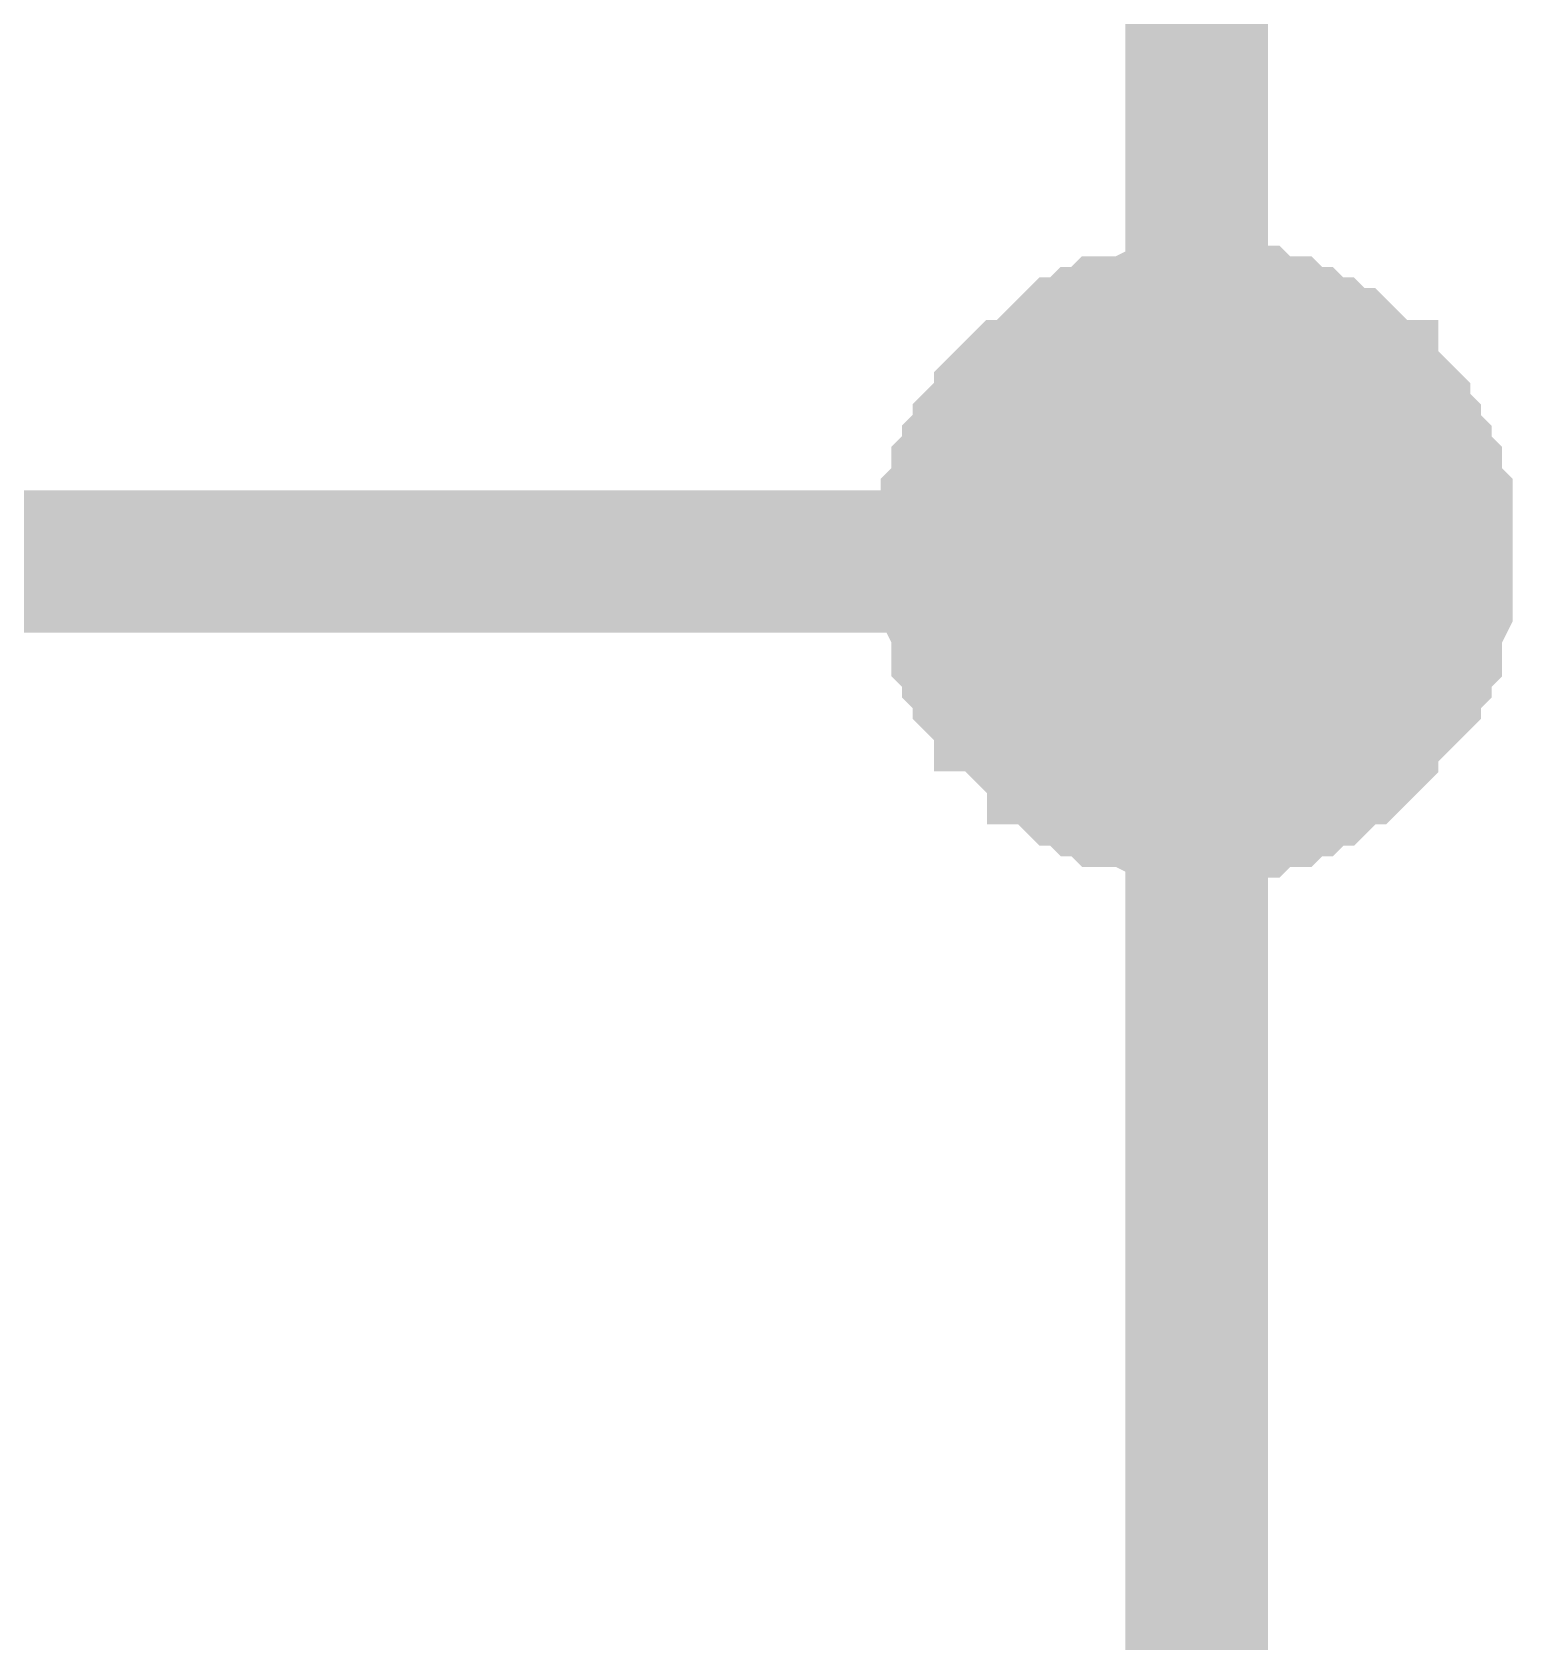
# Model space of a CAD drawing. Header units: millimetres. Extents: x 0 to 841, y 0 to 594.
# Drawn here: x 500.058 to 503.173, y 351.708 to 355.095 of the extents above; entities that cross this region are included whole.
import ezdxf

# ---------------------------------------------------------------- set-up
doc = ezdxf.new("R2010")
doc.units = ezdxf.units.MM
doc.layers.add('Sheet', color=255, linetype='Continuous')

msp = doc.modelspace()

# ---------------------------------------------------------------- linework, layer by layer
at = {"layer": 'Sheet', "color": 18, "true_color": 0x000000, "const_width": 0.2997}
for points in [[(425.0025, 368.9878), (502.5078, 368.9878), (502.5078, 358.9758), (502.5078, 353.981), (502.5078, 348.9862), (497.5125, 348.9862)], [(501.9926, 353.981), (501.9926, 354.0034), (501.9926, 354.0258), (501.9926, 354.0706), (501.9926, 354.093), (502.015, 354.1154), (502.015, 354.1378), (502.015, 354.1602), (502.0374, 354.1826), (502.0374, 354.205), (502.0598, 354.2274), (502.0598, 354.2498), (502.0822, 354.2722), (502.1046, 354.2946), (502.1046, 354.317), (502.127, 354.3394), (502.1494, 354.3394), (502.1718, 354.3618), (502.1942, 354.3842), (502.2166, 354.4066), (502.2166, 354.4066), (502.239, 354.429), (502.2614, 354.429), (502.2838, 354.4514), (502.3062, 354.4514), (502.3286, 354.4738), (502.351, 354.4738), (502.3734, 354.4738), (502.4182, 354.4962), (502.4406, 354.4962), (502.463, 354.4962), (502.4854, 354.4962), (502.5078, 354.4962)], [(501.9926, 353.981), (501.9926, 354.0034), (501.9926, 354.0258), (501.9926, 354.0706), (501.9926, 354.093), (502.015, 354.1154), (502.015, 354.1378), (502.015, 354.1602), (502.0374, 354.1826), (502.0374, 354.205), (502.0598, 354.2274), (502.0598, 354.2498), (502.0822, 354.2722), (502.1046, 354.2946), (502.1046, 354.317), (502.127, 354.3394), (502.1494, 354.3394), (502.1718, 354.3618), (502.1942, 354.3842), (502.2166, 354.4066), (502.2166, 354.4066), (502.239, 354.429), (502.2614, 354.429), (502.2838, 354.4514), (502.3062, 354.4514), (502.3286, 354.4738), (502.351, 354.4738), (502.3734, 354.4738), (502.4182, 354.4962), (502.4406, 354.4962), (502.463, 354.4962), (502.4854, 354.4962), (502.5078, 354.4962)], [(501.9926, 353.981), (501.9926, 354.0034), (501.9926, 354.0258), (501.9926, 354.0706), (501.9926, 354.093), (502.015, 354.1154), (502.015, 354.1378), (502.015, 354.1602), (502.0374, 354.1826), (502.0374, 354.205), (502.0598, 354.2274), (502.0598, 354.2498), (502.0822, 354.2722), (502.1046, 354.2946), (502.1046, 354.317), (502.127, 354.3394), (502.1494, 354.3394), (502.1718, 354.3618), (502.1942, 354.3842), (502.2166, 354.4066), (502.2166, 354.4066), (502.239, 354.429), (502.2614, 354.429), (502.2838, 354.4514), (502.3062, 354.4514), (502.3286, 354.4738), (502.351, 354.4738), (502.3734, 354.4738), (502.4182, 354.4962), (502.4406, 354.4962), (502.463, 354.4962), (502.4854, 354.4962), (502.5078, 354.4962)], [(501.9926, 353.981), (501.9926, 354.0034), (501.9926, 354.0258), (501.9926, 354.0706), (501.9926, 354.093), (502.015, 354.1154), (502.015, 354.1378), (502.015, 354.1602), (502.0374, 354.1826), (502.0374, 354.205), (502.0598, 354.2274), (502.0598, 354.2498), (502.0822, 354.2722), (502.1046, 354.2946), (502.1046, 354.317), (502.127, 354.3394), (502.1494, 354.3394), (502.1718, 354.3618), (502.1942, 354.3842), (502.2166, 354.4066), (502.2166, 354.4066), (502.239, 354.429), (502.2614, 354.429), (502.2838, 354.4514), (502.3062, 354.4514), (502.3286, 354.4738), (502.351, 354.4738), (502.3734, 354.4738), (502.4182, 354.4962), (502.4406, 354.4962), (502.463, 354.4962), (502.4854, 354.4962), (502.5078, 354.4962)], [(501.9926, 353.981), (501.9926, 354.0034), (501.9926, 354.0258), (501.9926, 354.0706), (501.9926, 354.093), (502.015, 354.1154), (502.015, 354.1378), (502.015, 354.1602), (502.0374, 354.1826), (502.0374, 354.205), (502.0598, 354.2274), (502.0598, 354.2498), (502.0822, 354.2722), (502.1046, 354.2946), (502.1046, 354.317), (502.127, 354.3394), (502.1494, 354.3394), (502.1718, 354.3618), (502.1942, 354.3842), (502.2166, 354.4066), (502.2166, 354.4066), (502.239, 354.429), (502.2614, 354.429), (502.2838, 354.4514), (502.3062, 354.4514), (502.3286, 354.4738), (502.351, 354.4738), (502.3734, 354.4738), (502.4182, 354.4962), (502.4406, 354.4962), (502.463, 354.4962), (502.4854, 354.4962), (502.5078, 354.4962)], [(501.9926, 353.981), (501.9926, 354.0034), (501.9926, 354.0258), (501.9926, 354.0706), (501.9926, 354.093), (502.015, 354.1154), (502.015, 354.1378), (502.015, 354.1602), (502.0374, 354.1826), (502.0374, 354.205), (502.0598, 354.2274), (502.0598, 354.2498), (502.0822, 354.2722), (502.1046, 354.2946), (502.1046, 354.317), (502.127, 354.3394), (502.1494, 354.3394), (502.1718, 354.3618), (502.1942, 354.3842), (502.2166, 354.4066), (502.2166, 354.4066), (502.239, 354.429), (502.2614, 354.429), (502.2838, 354.4514), (502.3062, 354.4514), (502.3286, 354.4738), (502.351, 354.4738), (502.3734, 354.4738), (502.4182, 354.4962), (502.4406, 354.4962), (502.463, 354.4962), (502.4854, 354.4962), (502.5078, 354.4962)], [(501.9926, 353.981), (501.9926, 354.0034), (501.9926, 354.0258), (501.9926, 354.0706), (501.9926, 354.093), (502.015, 354.1154), (502.015, 354.1378), (502.015, 354.1602), (502.0374, 354.1826), (502.0374, 354.205), (502.0598, 354.2274), (502.0598, 354.2498), (502.0822, 354.2722), (502.1046, 354.2946), (502.1046, 354.317), (502.127, 354.3394), (502.1494, 354.3394), (502.1718, 354.3618), (502.1942, 354.3842), (502.2166, 354.4066), (502.2166, 354.4066), (502.239, 354.429), (502.2614, 354.429), (502.2838, 354.4514), (502.3062, 354.4514), (502.3286, 354.4738), (502.351, 354.4738), (502.3734, 354.4738), (502.4182, 354.4962), (502.4406, 354.4962), (502.463, 354.4962), (502.4854, 354.4962), (502.5078, 354.4962)], [(501.9926, 353.981), (501.9926, 354.0034), (501.9926, 354.0258), (501.9926, 354.0706), (501.9926, 354.093), (502.015, 354.1154), (502.015, 354.1378), (502.015, 354.1602), (502.0374, 354.1826), (502.0374, 354.205), (502.0598, 354.2274), (502.0598, 354.2498), (502.0822, 354.2722), (502.1046, 354.2946), (502.1046, 354.317), (502.127, 354.3394), (502.1494, 354.3394), (502.1718, 354.3618), (502.1942, 354.3842), (502.2166, 354.4066), (502.2166, 354.4066), (502.239, 354.429), (502.2614, 354.429), (502.2838, 354.4514), (502.3062, 354.4514), (502.3286, 354.4738), (502.351, 354.4738), (502.3734, 354.4738), (502.4182, 354.4962), (502.4406, 354.4962), (502.463, 354.4962), (502.4854, 354.4962), (502.5078, 354.4962)], [(502.5078, 354.4962), (502.5078, 354.4962)], [(502.5078, 354.4962), (502.5302, 354.4962), (502.5526, 354.4962), (502.5974, 354.4962), (502.6198, 354.4962), (502.6422, 354.4738), (502.6646, 354.4738), (502.687, 354.4738), (502.7094, 354.4514), (502.7318, 354.4514), (502.7542, 354.429), (502.7766, 354.429), (502.799, 354.4066), (502.8214, 354.4066), (502.8438, 354.3842), (502.8662, 354.3618), (502.8662, 354.3394), (502.8886, 354.3394), (502.911, 354.317), (502.9334, 354.2946), (502.9334, 354.2722), (502.9558, 354.2498), (502.9558, 354.2274), (502.9782, 354.205), (502.9782, 354.1826), (503.0006, 354.1602), (503.0006, 354.1378), (503.0006, 354.1154), (503.023, 354.093), (503.023, 354.0706), (503.023, 354.0258), (503.023, 354.0034), (503.023, 353.981)], [(502.5078, 354.4962), (502.5078, 354.4962)], [(502.5078, 354.4962), (502.5302, 354.4962), (502.5526, 354.4962), (502.5974, 354.4962), (502.6198, 354.4962), (502.6422, 354.4738), (502.6646, 354.4738), (502.687, 354.4738), (502.7094, 354.4514), (502.7318, 354.4514), (502.7542, 354.429), (502.7766, 354.429), (502.799, 354.4066), (502.8214, 354.4066), (502.8438, 354.3842), (502.8662, 354.3618), (502.8662, 354.3394), (502.8886, 354.3394), (502.911, 354.317), (502.9334, 354.2946), (502.9334, 354.2722), (502.9558, 354.2498), (502.9558, 354.2274), (502.9782, 354.205), (502.9782, 354.1826), (503.0006, 354.1602), (503.0006, 354.1378), (503.0006, 354.1154), (503.023, 354.093), (503.023, 354.0706), (503.023, 354.0258), (503.023, 354.0034), (503.023, 353.981)], [(502.5078, 354.4962), (502.5078, 354.4962)], [(502.5078, 354.4962), (502.5302, 354.4962), (502.5526, 354.4962), (502.5974, 354.4962), (502.6198, 354.4962), (502.6422, 354.4738), (502.6646, 354.4738), (502.687, 354.4738), (502.7094, 354.4514), (502.7318, 354.4514), (502.7542, 354.429), (502.7766, 354.429), (502.799, 354.4066), (502.8214, 354.4066), (502.8438, 354.3842), (502.8662, 354.3618), (502.8662, 354.3394), (502.8886, 354.3394), (502.911, 354.317), (502.9334, 354.2946), (502.9334, 354.2722), (502.9558, 354.2498), (502.9558, 354.2274), (502.9782, 354.205), (502.9782, 354.1826), (503.0006, 354.1602), (503.0006, 354.1378), (503.0006, 354.1154), (503.023, 354.093), (503.023, 354.0706), (503.023, 354.0258), (503.023, 354.0034), (503.023, 353.981)], [(502.5078, 354.4962), (502.5078, 354.4962)], [(502.5078, 354.4962), (502.5302, 354.4962), (502.5526, 354.4962), (502.5974, 354.4962), (502.6198, 354.4962), (502.6422, 354.4738), (502.6646, 354.4738), (502.687, 354.4738), (502.7094, 354.4514), (502.7318, 354.4514), (502.7542, 354.429), (502.7766, 354.429), (502.799, 354.4066), (502.8214, 354.4066), (502.8438, 354.3842), (502.8662, 354.3618), (502.8662, 354.3394), (502.8886, 354.3394), (502.911, 354.317), (502.9334, 354.2946), (502.9334, 354.2722), (502.9558, 354.2498), (502.9558, 354.2274), (502.9782, 354.205), (502.9782, 354.1826), (503.0006, 354.1602), (503.0006, 354.1378), (503.0006, 354.1154), (503.023, 354.093), (503.023, 354.0706), (503.023, 354.0258), (503.023, 354.0034), (503.023, 353.981)], [(502.5078, 354.4962), (502.5078, 354.4962)], [(502.5078, 354.4962), (502.5302, 354.4962), (502.5526, 354.4962), (502.5974, 354.4962), (502.6198, 354.4962), (502.6422, 354.4738), (502.6646, 354.4738), (502.687, 354.4738), (502.7094, 354.4514), (502.7318, 354.4514), (502.7542, 354.429), (502.7766, 354.429), (502.799, 354.4066), (502.8214, 354.4066), (502.8438, 354.3842), (502.8662, 354.3618), (502.8662, 354.3394), (502.8886, 354.3394), (502.911, 354.317), (502.9334, 354.2946), (502.9334, 354.2722), (502.9558, 354.2498), (502.9558, 354.2274), (502.9782, 354.205), (502.9782, 354.1826), (503.0006, 354.1602), (503.0006, 354.1378), (503.0006, 354.1154), (503.023, 354.093), (503.023, 354.0706), (503.023, 354.0258), (503.023, 354.0034), (503.023, 353.981)], [(502.5078, 354.4962), (502.5078, 354.4962)], [(502.5078, 354.4962), (502.5302, 354.4962), (502.5526, 354.4962), (502.5974, 354.4962), (502.6198, 354.4962), (502.6422, 354.4738), (502.6646, 354.4738), (502.687, 354.4738), (502.7094, 354.4514), (502.7318, 354.4514), (502.7542, 354.429), (502.7766, 354.429), (502.799, 354.4066), (502.8214, 354.4066), (502.8438, 354.3842), (502.8662, 354.3618), (502.8662, 354.3394), (502.8886, 354.3394), (502.911, 354.317), (502.9334, 354.2946), (502.9334, 354.2722), (502.9558, 354.2498), (502.9558, 354.2274), (502.9782, 354.205), (502.9782, 354.1826), (503.0006, 354.1602), (503.0006, 354.1378), (503.0006, 354.1154), (503.023, 354.093), (503.023, 354.0706), (503.023, 354.0258), (503.023, 354.0034), (503.023, 353.981)], [(502.5078, 354.4962), (502.5078, 354.4962)], [(502.5078, 354.4962), (502.5302, 354.4962), (502.5526, 354.4962), (502.5974, 354.4962), (502.6198, 354.4962), (502.6422, 354.4738), (502.6646, 354.4738), (502.687, 354.4738), (502.7094, 354.4514), (502.7318, 354.4514), (502.7542, 354.429), (502.7766, 354.429), (502.799, 354.4066), (502.8214, 354.4066), (502.8438, 354.3842), (502.8662, 354.3618), (502.8662, 354.3394), (502.8886, 354.3394), (502.911, 354.317), (502.9334, 354.2946), (502.9334, 354.2722), (502.9558, 354.2498), (502.9558, 354.2274), (502.9782, 354.205), (502.9782, 354.1826), (503.0006, 354.1602), (503.0006, 354.1378), (503.0006, 354.1154), (503.023, 354.093), (503.023, 354.0706), (503.023, 354.0258), (503.023, 354.0034), (503.023, 353.981)], [(502.5078, 354.4962), (502.5078, 354.4962)], [(502.5078, 354.4962), (502.5302, 354.4962), (502.5526, 354.4962), (502.5974, 354.4962), (502.6198, 354.4962), (502.6422, 354.4738), (502.6646, 354.4738), (502.687, 354.4738), (502.7094, 354.4514), (502.7318, 354.4514), (502.7542, 354.429), (502.7766, 354.429), (502.799, 354.4066), (502.8214, 354.4066), (502.8438, 354.3842), (502.8662, 354.3618), (502.8662, 354.3394), (502.8886, 354.3394), (502.911, 354.317), (502.9334, 354.2946), (502.9334, 354.2722), (502.9558, 354.2498), (502.9558, 354.2274), (502.9782, 354.205), (502.9782, 354.1826), (503.0006, 354.1602), (503.0006, 354.1378), (503.0006, 354.1154), (503.023, 354.093), (503.023, 354.0706), (503.023, 354.0258), (503.023, 354.0034), (503.023, 353.981)], [(497.5125, 353.981), (502.5078, 353.981)], [(502.5078, 353.4658), (502.4854, 353.4658), (502.463, 353.4658), (502.4406, 353.4658), (502.4182, 353.4658), (502.3734, 353.4882), (502.351, 353.4882), (502.3286, 353.4882), (502.3062, 353.5106), (502.2838, 353.5106), (502.2614, 353.533), (502.239, 353.533), (502.2166, 353.5554), (502.2166, 353.5778), (502.1942, 353.5778), (502.1718, 353.6002), (502.1494, 353.6226), (502.127, 353.645), (502.1046, 353.6674), (502.1046, 353.6898), (502.0822, 353.6898), (502.0598, 353.7122), (502.0598, 353.7346), (502.0374, 353.757), (502.0374, 353.7794), (502.015, 353.8018), (502.015, 353.8242), (502.015, 353.8466), (501.9926, 353.8914), (501.9926, 353.9138), (501.9926, 353.9362), (501.9926, 353.9586), (501.9926, 353.981)], [(501.9926, 353.981), (501.9926, 353.981)], [(502.5078, 353.4658), (502.4854, 353.4658), (502.463, 353.4658), (502.4406, 353.4658), (502.4182, 353.4658), (502.3734, 353.4882), (502.351, 353.4882), (502.3286, 353.4882), (502.3062, 353.5106), (502.2838, 353.5106), (502.2614, 353.533), (502.239, 353.533), (502.2166, 353.5554), (502.2166, 353.5778), (502.1942, 353.5778), (502.1718, 353.6002), (502.1494, 353.6226), (502.127, 353.645), (502.1046, 353.6674), (502.1046, 353.6898), (502.0822, 353.6898), (502.0598, 353.7122), (502.0598, 353.7346), (502.0374, 353.757), (502.0374, 353.7794), (502.015, 353.8018), (502.015, 353.8242), (502.015, 353.8466), (501.9926, 353.8914), (501.9926, 353.9138), (501.9926, 353.9362), (501.9926, 353.9586), (501.9926, 353.981)], [(501.9926, 353.981), (501.9926, 353.981)], [(502.5078, 353.4658), (502.4854, 353.4658), (502.463, 353.4658), (502.4406, 353.4658), (502.4182, 353.4658), (502.3734, 353.4882), (502.351, 353.4882), (502.3286, 353.4882), (502.3062, 353.5106), (502.2838, 353.5106), (502.2614, 353.533), (502.239, 353.533), (502.2166, 353.5554), (502.2166, 353.5778), (502.1942, 353.5778), (502.1718, 353.6002), (502.1494, 353.6226), (502.127, 353.645), (502.1046, 353.6674), (502.1046, 353.6898), (502.0822, 353.6898), (502.0598, 353.7122), (502.0598, 353.7346), (502.0374, 353.757), (502.0374, 353.7794), (502.015, 353.8018), (502.015, 353.8242), (502.015, 353.8466), (501.9926, 353.8914), (501.9926, 353.9138), (501.9926, 353.9362), (501.9926, 353.9586), (501.9926, 353.981)], [(501.9926, 353.981), (501.9926, 353.981)], [(502.5078, 353.4658), (502.4854, 353.4658), (502.463, 353.4658), (502.4406, 353.4658), (502.4182, 353.4658), (502.3734, 353.4882), (502.351, 353.4882), (502.3286, 353.4882), (502.3062, 353.5106), (502.2838, 353.5106), (502.2614, 353.533), (502.239, 353.533), (502.2166, 353.5554), (502.2166, 353.5778), (502.1942, 353.5778), (502.1718, 353.6002), (502.1494, 353.6226), (502.127, 353.645), (502.1046, 353.6674), (502.1046, 353.6898), (502.0822, 353.6898), (502.0598, 353.7122), (502.0598, 353.7346), (502.0374, 353.757), (502.0374, 353.7794), (502.015, 353.8018), (502.015, 353.8242), (502.015, 353.8466), (501.9926, 353.8914), (501.9926, 353.9138), (501.9926, 353.9362), (501.9926, 353.9586), (501.9926, 353.981)], [(501.9926, 353.981), (501.9926, 353.981)], [(502.5078, 353.4658), (502.4854, 353.4658), (502.463, 353.4658), (502.4406, 353.4658), (502.4182, 353.4658), (502.3734, 353.4882), (502.351, 353.4882), (502.3286, 353.4882), (502.3062, 353.5106), (502.2838, 353.5106), (502.2614, 353.533), (502.239, 353.533), (502.2166, 353.5554), (502.2166, 353.5778), (502.1942, 353.5778), (502.1718, 353.6002), (502.1494, 353.6226), (502.127, 353.645), (502.1046, 353.6674), (502.1046, 353.6898), (502.0822, 353.6898), (502.0598, 353.7122), (502.0598, 353.7346), (502.0374, 353.757), (502.0374, 353.7794), (502.015, 353.8018), (502.015, 353.8242), (502.015, 353.8466), (501.9926, 353.8914), (501.9926, 353.9138), (501.9926, 353.9362), (501.9926, 353.9586), (501.9926, 353.981)], [(501.9926, 353.981), (501.9926, 353.981)], [(502.5078, 353.4658), (502.4854, 353.4658), (502.463, 353.4658), (502.4406, 353.4658), (502.4182, 353.4658), (502.3734, 353.4882), (502.351, 353.4882), (502.3286, 353.4882), (502.3062, 353.5106), (502.2838, 353.5106), (502.2614, 353.533), (502.239, 353.533), (502.2166, 353.5554), (502.2166, 353.5778), (502.1942, 353.5778), (502.1718, 353.6002), (502.1494, 353.6226), (502.127, 353.645), (502.1046, 353.6674), (502.1046, 353.6898), (502.0822, 353.6898), (502.0598, 353.7122), (502.0598, 353.7346), (502.0374, 353.757), (502.0374, 353.7794), (502.015, 353.8018), (502.015, 353.8242), (502.015, 353.8466), (501.9926, 353.8914), (501.9926, 353.9138), (501.9926, 353.9362), (501.9926, 353.9586), (501.9926, 353.981)], [(501.9926, 353.981), (501.9926, 353.981)], [(502.5078, 353.4658), (502.4854, 353.4658), (502.463, 353.4658), (502.4406, 353.4658), (502.4182, 353.4658), (502.3734, 353.4882), (502.351, 353.4882), (502.3286, 353.4882), (502.3062, 353.5106), (502.2838, 353.5106), (502.2614, 353.533), (502.239, 353.533), (502.2166, 353.5554), (502.2166, 353.5778), (502.1942, 353.5778), (502.1718, 353.6002), (502.1494, 353.6226), (502.127, 353.645), (502.1046, 353.6674), (502.1046, 353.6898), (502.0822, 353.6898), (502.0598, 353.7122), (502.0598, 353.7346), (502.0374, 353.757), (502.0374, 353.7794), (502.015, 353.8018), (502.015, 353.8242), (502.015, 353.8466), (501.9926, 353.8914), (501.9926, 353.9138), (501.9926, 353.9362), (501.9926, 353.9586), (501.9926, 353.981)], [(501.9926, 353.981), (501.9926, 353.981)], [(502.5078, 353.4658), (502.4854, 353.4658), (502.463, 353.4658), (502.4406, 353.4658), (502.4182, 353.4658), (502.3734, 353.4882), (502.351, 353.4882), (502.3286, 353.4882), (502.3062, 353.5106), (502.2838, 353.5106), (502.2614, 353.533), (502.239, 353.533), (502.2166, 353.5554), (502.2166, 353.5778), (502.1942, 353.5778), (502.1718, 353.6002), (502.1494, 353.6226), (502.127, 353.645), (502.1046, 353.6674), (502.1046, 353.6898), (502.0822, 353.6898), (502.0598, 353.7122), (502.0598, 353.7346), (502.0374, 353.757), (502.0374, 353.7794), (502.015, 353.8018), (502.015, 353.8242), (502.015, 353.8466), (501.9926, 353.8914), (501.9926, 353.9138), (501.9926, 353.9362), (501.9926, 353.9586), (501.9926, 353.981)], [(501.9926, 353.981), (501.9926, 353.981)], [(503.023, 353.981), (503.023, 353.9586), (503.023, 353.9362), (503.023, 353.9138), (503.023, 353.8914), (503.0006, 353.8466), (503.0006, 353.8242), (503.0006, 353.8018), (502.9782, 353.7794), (502.9782, 353.757), (502.9558, 353.7346), (502.9558, 353.7122), (502.9334, 353.6898), (502.9334, 353.6898), (502.911, 353.6674), (502.8886, 353.645), (502.8662, 353.6226), (502.8662, 353.6002), (502.8438, 353.5778), (502.8214, 353.5778), (502.799, 353.5554), (502.7766, 353.533), (502.7542, 353.533), (502.7318, 353.5106), (502.7094, 353.5106), (502.687, 353.4882), (502.6646, 353.4882), (502.6422, 353.4882), (502.6198, 353.4658), (502.5974, 353.4658), (502.5526, 353.4658), (502.5302, 353.4658), (502.5078, 353.4658)], [(503.023, 353.981), (503.023, 353.9586), (503.023, 353.9362), (503.023, 353.9138), (503.023, 353.8914), (503.0006, 353.8466), (503.0006, 353.8242), (503.0006, 353.8018), (502.9782, 353.7794), (502.9782, 353.757), (502.9558, 353.7346), (502.9558, 353.7122), (502.9334, 353.6898), (502.9334, 353.6898), (502.911, 353.6674), (502.8886, 353.645), (502.8662, 353.6226), (502.8662, 353.6002), (502.8438, 353.5778), (502.8214, 353.5778), (502.799, 353.5554), (502.7766, 353.533), (502.7542, 353.533), (502.7318, 353.5106), (502.7094, 353.5106), (502.687, 353.4882), (502.6646, 353.4882), (502.6422, 353.4882), (502.6198, 353.4658), (502.5974, 353.4658), (502.5526, 353.4658), (502.5302, 353.4658), (502.5078, 353.4658)], [(503.023, 353.981), (503.023, 353.9586), (503.023, 353.9362), (503.023, 353.9138), (503.023, 353.8914), (503.0006, 353.8466), (503.0006, 353.8242), (503.0006, 353.8018), (502.9782, 353.7794), (502.9782, 353.757), (502.9558, 353.7346), (502.9558, 353.7122), (502.9334, 353.6898), (502.9334, 353.6898), (502.911, 353.6674), (502.8886, 353.645), (502.8662, 353.6226), (502.8662, 353.6002), (502.8438, 353.5778), (502.8214, 353.5778), (502.799, 353.5554), (502.7766, 353.533), (502.7542, 353.533), (502.7318, 353.5106), (502.7094, 353.5106), (502.687, 353.4882), (502.6646, 353.4882), (502.6422, 353.4882), (502.6198, 353.4658), (502.5974, 353.4658), (502.5526, 353.4658), (502.5302, 353.4658), (502.5078, 353.4658)], [(503.023, 353.981), (503.023, 353.9586), (503.023, 353.9362), (503.023, 353.9138), (503.023, 353.8914), (503.0006, 353.8466), (503.0006, 353.8242), (503.0006, 353.8018), (502.9782, 353.7794), (502.9782, 353.757), (502.9558, 353.7346), (502.9558, 353.7122), (502.9334, 353.6898), (502.9334, 353.6898), (502.911, 353.6674), (502.8886, 353.645), (502.8662, 353.6226), (502.8662, 353.6002), (502.8438, 353.5778), (502.8214, 353.5778), (502.799, 353.5554), (502.7766, 353.533), (502.7542, 353.533), (502.7318, 353.5106), (502.7094, 353.5106), (502.687, 353.4882), (502.6646, 353.4882), (502.6422, 353.4882), (502.6198, 353.4658), (502.5974, 353.4658), (502.5526, 353.4658), (502.5302, 353.4658), (502.5078, 353.4658)], [(503.023, 353.981), (503.023, 353.9586), (503.023, 353.9362), (503.023, 353.9138), (503.023, 353.8914), (503.0006, 353.8466), (503.0006, 353.8242), (503.0006, 353.8018), (502.9782, 353.7794), (502.9782, 353.757), (502.9558, 353.7346), (502.9558, 353.7122), (502.9334, 353.6898), (502.9334, 353.6898), (502.911, 353.6674), (502.8886, 353.645), (502.8662, 353.6226), (502.8662, 353.6002), (502.8438, 353.5778), (502.8214, 353.5778), (502.799, 353.5554), (502.7766, 353.533), (502.7542, 353.533), (502.7318, 353.5106), (502.7094, 353.5106), (502.687, 353.4882), (502.6646, 353.4882), (502.6422, 353.4882), (502.6198, 353.4658), (502.5974, 353.4658), (502.5526, 353.4658), (502.5302, 353.4658), (502.5078, 353.4658)], [(503.023, 353.981), (503.023, 353.9586), (503.023, 353.9362), (503.023, 353.9138), (503.023, 353.8914), (503.0006, 353.8466), (503.0006, 353.8242), (503.0006, 353.8018), (502.9782, 353.7794), (502.9782, 353.757), (502.9558, 353.7346), (502.9558, 353.7122), (502.9334, 353.6898), (502.9334, 353.6898), (502.911, 353.6674), (502.8886, 353.645), (502.8662, 353.6226), (502.8662, 353.6002), (502.8438, 353.5778), (502.8214, 353.5778), (502.799, 353.5554), (502.7766, 353.533), (502.7542, 353.533), (502.7318, 353.5106), (502.7094, 353.5106), (502.687, 353.4882), (502.6646, 353.4882), (502.6422, 353.4882), (502.6198, 353.4658), (502.5974, 353.4658), (502.5526, 353.4658), (502.5302, 353.4658), (502.5078, 353.4658)], [(503.023, 353.981), (503.023, 353.9586), (503.023, 353.9362), (503.023, 353.9138), (503.023, 353.8914), (503.0006, 353.8466), (503.0006, 353.8242), (503.0006, 353.8018), (502.9782, 353.7794), (502.9782, 353.757), (502.9558, 353.7346), (502.9558, 353.7122), (502.9334, 353.6898), (502.9334, 353.6898), (502.911, 353.6674), (502.8886, 353.645), (502.8662, 353.6226), (502.8662, 353.6002), (502.8438, 353.5778), (502.8214, 353.5778), (502.799, 353.5554), (502.7766, 353.533), (502.7542, 353.533), (502.7318, 353.5106), (502.7094, 353.5106), (502.687, 353.4882), (502.6646, 353.4882), (502.6422, 353.4882), (502.6198, 353.4658), (502.5974, 353.4658), (502.5526, 353.4658), (502.5302, 353.4658), (502.5078, 353.4658)], [(503.023, 353.981), (503.023, 353.9586), (503.023, 353.9362), (503.023, 353.9138), (503.023, 353.8914), (503.0006, 353.8466), (503.0006, 353.8242), (503.0006, 353.8018), (502.9782, 353.7794), (502.9782, 353.757), (502.9558, 353.7346), (502.9558, 353.7122), (502.9334, 353.6898), (502.9334, 353.6898), (502.911, 353.6674), (502.8886, 353.645), (502.8662, 353.6226), (502.8662, 353.6002), (502.8438, 353.5778), (502.8214, 353.5778), (502.799, 353.5554), (502.7766, 353.533), (502.7542, 353.533), (502.7318, 353.5106), (502.7094, 353.5106), (502.687, 353.4882), (502.6646, 353.4882), (502.6422, 353.4882), (502.6198, 353.4658), (502.5974, 353.4658), (502.5526, 353.4658), (502.5302, 353.4658), (502.5078, 353.4658)], [(503.023, 353.981), (503.023, 353.981), (503.023, 353.981), (503.023, 353.981), (503.023, 353.981), (503.023, 353.981), (503.023, 353.981), (503.023, 353.981), (503.023, 353.981), (503.023, 353.981), (503.023, 353.981), (503.023, 353.981), (503.023, 353.981), (503.023, 353.981), (503.023, 353.981), (503.023, 353.981), (503.023, 353.981), (503.023, 353.981), (503.023, 353.981), (503.023, 353.981), (503.023, 353.981), (503.023, 353.981), (503.023, 353.981), (503.023, 353.981), (503.023, 353.981), (503.023, 353.981), (503.023, 353.981), (503.023, 353.981), (503.023, 353.981), (503.023, 353.981), (503.023, 353.981), (503.023, 353.981), (503.023, 353.981)], [(503.023, 353.981), (503.023, 353.981)], [(503.023, 353.981), (503.023, 353.981), (503.023, 353.981), (503.023, 353.981), (503.023, 353.981), (503.023, 353.981), (503.023, 353.981), (503.023, 353.981), (503.023, 353.981), (503.023, 353.981), (503.023, 353.981), (503.023, 353.981), (503.023, 353.981), (503.023, 353.981), (503.023, 353.981), (503.023, 353.981), (503.023, 353.981), (503.023, 353.981), (503.023, 353.981), (503.023, 353.981), (503.023, 353.981), (503.023, 353.981), (503.023, 353.981), (503.023, 353.981), (503.023, 353.981), (503.023, 353.981), (503.023, 353.981), (503.023, 353.981), (503.023, 353.981), (503.023, 353.981), (503.023, 353.981), (503.023, 353.981), (503.023, 353.981)], [(503.023, 353.981), (503.023, 353.981)], [(503.023, 353.981), (503.023, 353.981), (503.023, 353.981), (503.023, 353.981), (503.023, 353.981), (503.023, 353.981), (503.023, 353.981), (503.023, 353.981), (503.023, 353.981), (503.023, 353.981), (503.023, 353.981), (503.023, 353.981), (503.023, 353.981), (503.023, 353.981), (503.023, 353.981), (503.023, 353.981), (503.023, 353.981), (503.023, 353.981), (503.023, 353.981), (503.023, 353.981), (503.023, 353.981), (503.023, 353.981), (503.023, 353.981), (503.023, 353.981), (503.023, 353.981), (503.023, 353.981), (503.023, 353.981), (503.023, 353.981), (503.023, 353.981), (503.023, 353.981), (503.023, 353.981), (503.023, 353.981), (503.023, 353.981)], [(503.023, 353.981), (503.023, 353.981)], [(503.023, 353.981), (503.023, 353.981), (503.023, 353.981), (503.023, 353.981), (503.023, 353.981), (503.023, 353.981), (503.023, 353.981), (503.023, 353.981), (503.023, 353.981), (503.023, 353.981), (503.023, 353.981), (503.023, 353.981), (503.023, 353.981), (503.023, 353.981), (503.023, 353.981), (503.023, 353.981), (503.023, 353.981), (503.023, 353.981), (503.023, 353.981), (503.023, 353.981), (503.023, 353.981), (503.023, 353.981), (503.023, 353.981), (503.023, 353.981), (503.023, 353.981), (503.023, 353.981), (503.023, 353.981), (503.023, 353.981), (503.023, 353.981), (503.023, 353.981), (503.023, 353.981), (503.023, 353.981), (503.023, 353.981)], [(503.023, 353.981), (503.023, 353.981)], [(503.023, 353.981), (503.023, 353.981), (503.023, 353.981), (503.023, 353.981), (503.023, 353.981), (503.023, 353.981), (503.023, 353.981), (503.023, 353.981), (503.023, 353.981), (503.023, 353.981), (503.023, 353.981), (503.023, 353.981), (503.023, 353.981), (503.023, 353.981), (503.023, 353.981), (503.023, 353.981), (503.023, 353.981), (503.023, 353.981), (503.023, 353.981), (503.023, 353.981), (503.023, 353.981), (503.023, 353.981), (503.023, 353.981), (503.023, 353.981), (503.023, 353.981), (503.023, 353.981), (503.023, 353.981), (503.023, 353.981), (503.023, 353.981), (503.023, 353.981), (503.023, 353.981), (503.023, 353.981), (503.023, 353.981)], [(503.023, 353.981), (503.023, 353.981)], [(503.023, 353.981), (503.023, 353.981), (503.023, 353.981), (503.023, 353.981), (503.023, 353.981), (503.023, 353.981), (503.023, 353.981), (503.023, 353.981), (503.023, 353.981), (503.023, 353.981), (503.023, 353.981), (503.023, 353.981), (503.023, 353.981), (503.023, 353.981), (503.023, 353.981), (503.023, 353.981), (503.023, 353.981), (503.023, 353.981), (503.023, 353.981), (503.023, 353.981), (503.023, 353.981), (503.023, 353.981), (503.023, 353.981), (503.023, 353.981), (503.023, 353.981), (503.023, 353.981), (503.023, 353.981), (503.023, 353.981), (503.023, 353.981), (503.023, 353.981), (503.023, 353.981), (503.023, 353.981), (503.023, 353.981)], [(503.023, 353.981), (503.023, 353.981)], [(503.023, 353.981), (503.023, 353.981), (503.023, 353.981), (503.023, 353.981), (503.023, 353.981), (503.023, 353.981), (503.023, 353.981), (503.023, 353.981), (503.023, 353.981), (503.023, 353.981), (503.023, 353.981), (503.023, 353.981), (503.023, 353.981), (503.023, 353.981), (503.023, 353.981), (503.023, 353.981), (503.023, 353.981), (503.023, 353.981), (503.023, 353.981), (503.023, 353.981), (503.023, 353.981), (503.023, 353.981), (503.023, 353.981), (503.023, 353.981), (503.023, 353.981), (503.023, 353.981), (503.023, 353.981), (503.023, 353.981), (503.023, 353.981), (503.023, 353.981), (503.023, 353.981), (503.023, 353.981), (503.023, 353.981)], [(503.023, 353.981), (503.023, 353.981)], [(503.023, 353.981), (503.023, 353.981), (503.023, 353.981), (503.023, 353.981), (503.023, 353.981), (503.023, 353.981), (503.023, 353.981), (503.023, 353.981), (503.023, 353.981), (503.023, 353.981), (503.023, 353.981), (503.023, 353.981), (503.023, 353.981), (503.023, 353.981), (503.023, 353.981), (503.023, 353.981), (503.023, 353.981), (503.023, 353.981), (503.023, 353.981), (503.023, 353.981), (503.023, 353.981), (503.023, 353.981), (503.023, 353.981), (503.023, 353.981), (503.023, 353.981), (503.023, 353.981), (503.023, 353.981), (503.023, 353.981), (503.023, 353.981), (503.023, 353.981), (503.023, 353.981), (503.023, 353.981), (503.023, 353.981)], [(503.023, 353.981), (503.023, 353.981)]]:
    msp.add_lwpolyline(points, dxfattribs=at)
at = {"layer": 'Sheet', "color": 18, "true_color": 0x000000, "const_width": 0.508}
msp.add_lwpolyline([(502.2462, 353.9999, 1), (502.7542, 353.9999, 1)], format="xyb", close=True, dxfattribs=at)

doc.saveas('drawing.dxf')
